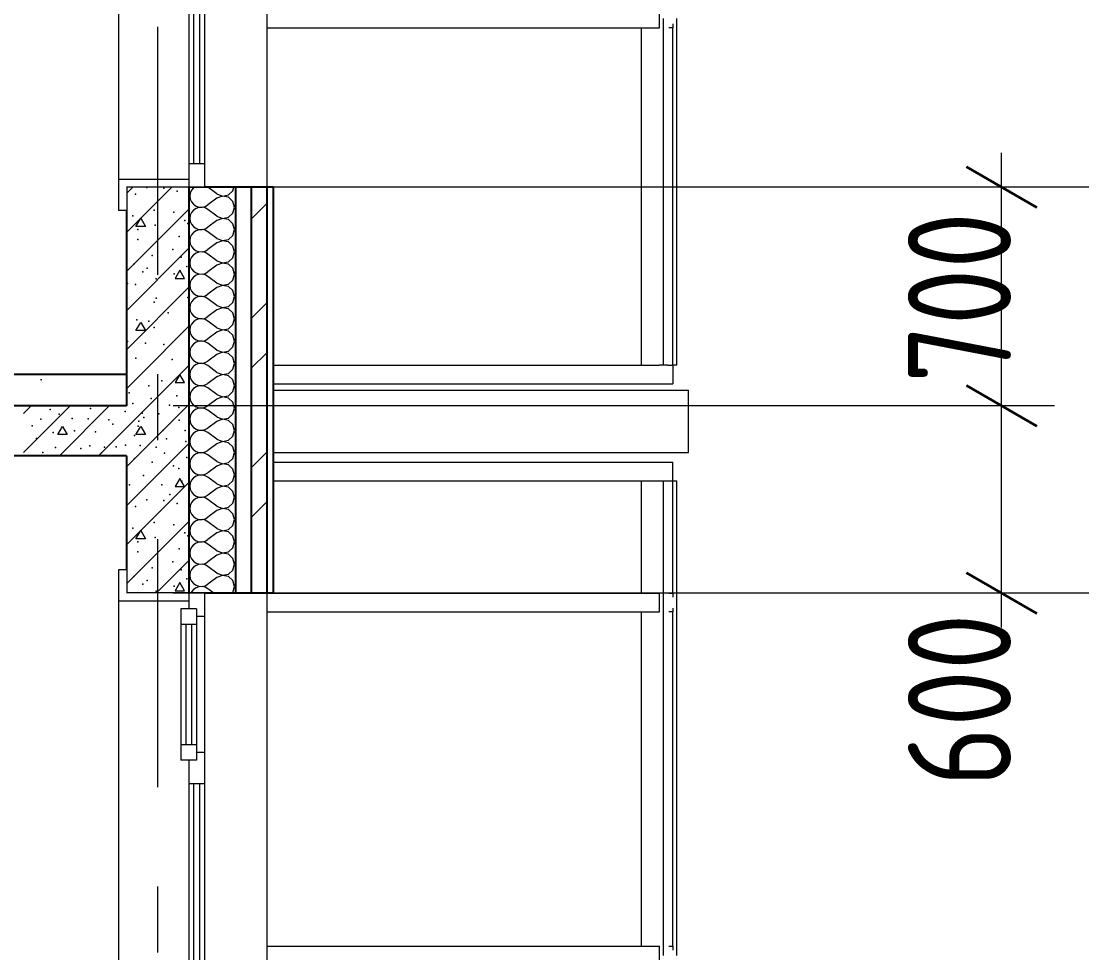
# Model space of a CAD drawing. Header units: millimetres. Extents: x 18162 to 7085488, y 72188 to 247925.
# Drawn here: x 4273676 to 4277072, y 132901 to 135884 of the extents above; entities that cross this region are included whole.
import ezdxf
from ezdxf.enums import TextEntityAlignment as Align

# ---------------------------------------------------------------- set-up
doc = ezdxf.new("R2010")
doc.units = ezdxf.units.MM
doc.header["$MEASUREMENT"] = 0
doc.linetypes.add('Double Dashed', pattern=[1093.611073, 529.166651, -211.666656, 141.111112, -211.666656])
doc.linetypes.add('Wipeout_Contour', pattern=[1000, 0, -1000])
for name, color, linetype in [('Archicad Windows', 7, 'Continuous'), ('Finish - Wall', 7, 'Continuous'), ('Structural - Bearing', 7, 'Continuous'), ('Structural - Grid', 7, 'Continuous')]:
    doc.layers.add(name, color=color, linetype=linetype)
doc.styles.add('GENERATED_STYLE_3', font='', dxfattribs={"width": 0.8})
doc.styles.get('GENERATED_STYLE_3').set_extended_font_data('ISOCPEUR MON')
doc.dimstyles.new('GENERATED_STYLE__12', dxfattribs={"dimtxt": 330.000007, "dimasz": 171, "dimexe": 0.18, "dimexo": 150, "dimgap": 0, "dimtad": 1, "dimdec": 0, "dimzin": 0, "dimdsep": 46, "dimtxsty": 'GENERATED_STYLE_3', "dimblk": 'ARROWHEAD_2', "dimblk1": 'ARROWHEAD_2', "dimblk2": 'ARROWHEAD_2', "dimcen": 0.09, "dimclrd": 13, "dimclre": 13, "dimclrt": 13, "dimadec": 0, "dimazin": 0, "dimtfac": 1, "dimtdec": 4, "dimtmove": 0, "dimatfit": 3, "dimfxl": 1, "dimtolj": 1, "dimtzin": 0, "dimarcsym": 0})
pattern_1 = [(45, (4294986.58, 104752.7), (-238.6485, 238.6485), []), (45, (4294907.03, 104832.26), (-238.6485, 238.6485), [])]

# ---------------------------------------------------------------- blocks, each defined once
blk = doc.blocks.new('*X1363', base_point=(4294986.6, 104752.7))
at = {"layer": 'Structural - Bearing', "color": 7, "linetype": 'Continuous', "lineweight": 9}
for p, q in [((4274231.5, 134652.7), (4274236.4, 134649.3)), ((4274236.4, 134649.3), (4274245.7, 134646.2)), ((4274245.7, 134646.2), (4274255.6, 134645.7)), ((4274255.6, 134645.7), (4274265.2, 134647.9)), ((4274265.2, 134647.9), (4274273.8, 134652.7)), ((4274354.2, 134626.8), (4274359.5, 134645.6)), ((4274359.5, 134645.6), (4274357.5, 134652.7)), ((4274218, 134619.6), (4274216.7, 134609.8)), ((4274222, 134628.6), (4274218, 134619.6)), ((4274228.3, 134636.2), (4274222, 134628.6)), ((4274236.4, 134641.8), (4274228.3, 134636.2)), ((4274245.7, 134644.9), (4274236.4, 134641.8)), ((4274255.6, 134645.4), (4274245.7, 134644.9)), ((4274265.2, 134643.2), (4274255.6, 134645.4)), ((4274273.8, 134638.4), (4274265.2, 134643.2)), ((4274302.4, 134617), (4274273.8, 134638.4)), ((4274302.4, 134617), (4274320.6, 134610)), ((4274320.6, 134610), (4274339.8, 134613.6)), ((4274339.8, 134613.6), (4274354.2, 134626.8)), ((4274216.7, 134609.8), (4274218, 134600.1)), ((4274218, 134600.1), (4274222, 134591.1)), ((4274222, 134591.1), (4274228.3, 134583.5)), ((4274228.3, 134583.5), (4274236.4, 134577.9)), ((4274236.4, 134577.9), (4274245.7, 134574.8)), ((4274265.2, 134576.5), (4274273.8, 134581.3)), ((4274302.4, 134602.7), (4274273.8, 134581.3)), ((4274320.6, 134609.7), (4274302.4, 134602.7)), ((4274339.8, 134606.1), (4274320.6, 134609.7)), ((4274354.2, 134592.9), (4274339.8, 134606.1)), ((4274359.5, 134574.1), (4274354.2, 134592.9)), ((4274218, 134548.2), (4274216.7, 134538.4)), ((4274222, 134557.2), (4274218, 134548.2)), ((4274228.3, 134564.8), (4274222, 134557.2)), ((4274236.4, 134570.4), (4274228.3, 134564.8)), ((4274245.7, 134573.5), (4274236.4, 134570.4)), ((4274245.7, 134574.8), (4274255.6, 134574.3)), ((4274255.6, 134574), (4274245.7, 134573.5)), ((4274255.6, 134574.3), (4274265.2, 134576.5)), ((4274265.2, 134571.8), (4274255.6, 134574)), ((4274273.8, 134567), (4274265.2, 134571.8)), ((4274302.4, 134545.6), (4274273.8, 134567)), ((4274302.4, 134545.6), (4274320.6, 134538.6)), ((4274339.8, 134542.2), (4274354.2, 134555.4)), ((4274354.2, 134555.4), (4274359.5, 134574.1)), ((4274216.7, 134538.4), (4274218, 134528.7)), ((4274218, 134528.7), (4274222, 134519.6)), ((4274222, 134519.6), (4274228.3, 134512.1)), ((4274228.3, 134512.1), (4274236.4, 134506.5)), ((4274265.2, 134505.1), (4274273.8, 134509.8)), ((4274302.4, 134531.3), (4274273.8, 134509.8)), ((4274320.6, 134538.3), (4274302.4, 134531.3)), ((4274320.6, 134538.6), (4274339.8, 134542.2)), ((4274339.8, 134534.6), (4274320.6, 134538.3)), ((4274354.2, 134521.5), (4274339.8, 134534.6)), ((4274359.5, 134502.7), (4274354.2, 134521.5)), ((4274218, 134476.8), (4274216.7, 134467)), ((4274222, 134485.8), (4274218, 134476.8)), ((4274228.3, 134493.4), (4274222, 134485.8)), ((4274236.4, 134498.9), (4274228.3, 134493.4)), ((4274236.4, 134506.5), (4274245.7, 134503.3)), ((4274245.7, 134502.1), (4274236.4, 134498.9)), ((4274245.7, 134503.3), (4274255.6, 134502.8)), ((4274255.6, 134502.6), (4274245.7, 134502.1)), ((4274255.6, 134502.8), (4274265.2, 134505.1)), ((4274265.2, 134500.3), (4274255.6, 134502.6)), ((4274273.8, 134495.6), (4274265.2, 134500.3)), ((4274302.4, 134474.1), (4274273.8, 134495.6)), ((4274339.8, 134470.8), (4274354.2, 134483.9)), ((4274354.2, 134483.9), (4274359.5, 134502.7)), ((4274216.7, 134467), (4274218, 134457.2)), ((4274218, 134457.2), (4274222, 134448.2)), ((4274222, 134448.2), (4274228.3, 134440.6)), ((4274302.4, 134459.8), (4274273.8, 134438.4)), ((4274302.4, 134474.1), (4274320.6, 134467.1)), ((4274320.6, 134466.8), (4274302.4, 134459.8)), ((4274320.6, 134467.1), (4274339.8, 134470.8)), ((4274339.8, 134463.2), (4274320.6, 134466.8)), ((4274354.2, 134450.1), (4274339.8, 134463.2)), ((4274359.5, 134431.3), (4274354.2, 134450.1)), ((4274222, 134414.3), (4274218, 134405.3)), ((4274228.3, 134421.9), (4274222, 134414.3)), ((4274228.3, 134440.6), (4274236.4, 134435)), ((4274236.4, 134427.5), (4274228.3, 134421.9)), ((4274236.4, 134435), (4274245.7, 134431.9)), ((4274245.7, 134430.7), (4274236.4, 134427.5)), ((4274245.7, 134431.9), (4274255.6, 134431.4)), ((4274255.6, 134431.1), (4274245.7, 134430.7)), ((4274255.6, 134431.4), (4274265.2, 134433.7)), ((4274265.2, 134428.9), (4274255.6, 134431.1)), ((4274265.2, 134433.7), (4274273.8, 134438.4)), ((4274273.8, 134424.1), (4274265.2, 134428.9)), ((4274302.4, 134402.7), (4274273.8, 134424.1)), ((4274339.8, 134399.3), (4274354.2, 134412.5)), ((4274354.2, 134412.5), (4274359.5, 134431.3)), ((4274218, 134405.3), (4274216.7, 134395.6)), ((4274216.7, 134395.6), (4274218, 134385.8)), ((4274218, 134385.8), (4274222, 134376.8)), ((4274222, 134376.8), (4274228.3, 134369.2)), ((4274302.4, 134388.4), (4274273.8, 134367)), ((4274302.4, 134402.7), (4274320.6, 134395.7)), ((4274320.6, 134395.4), (4274302.4, 134388.4)), ((4274320.6, 134395.7), (4274339.8, 134399.3)), ((4274339.8, 134391.8), (4274320.6, 134395.4)), ((4274354.2, 134378.6), (4274339.8, 134391.8)), ((4274359.5, 134359.8), (4274354.2, 134378.6)), ((4274222, 134342.9), (4274218, 134333.9)), ((4274228.3, 134350.5), (4274222, 134342.9)), ((4274228.3, 134369.2), (4274236.4, 134363.6)), ((4274236.4, 134356.1), (4274228.3, 134350.5)), ((4274236.4, 134363.6), (4274245.7, 134360.5)), ((4274245.7, 134359.2), (4274236.4, 134356.1)), ((4274245.7, 134360.5), (4274255.6, 134360)), ((4274255.6, 134359.7), (4274245.7, 134359.2)), ((4274255.6, 134360), (4274265.2, 134362.2)), ((4274265.2, 134357.5), (4274255.6, 134359.7)), ((4274265.2, 134362.2), (4274273.8, 134367)), ((4274273.8, 134352.7), (4274265.2, 134357.5)), ((4274302.4, 134331.3), (4274273.8, 134352.7)), ((4274339.8, 134327.9), (4274354.2, 134341.1)), ((4274354.2, 134341.1), (4274359.5, 134359.8)), ((4274218, 134333.9), (4274216.7, 134324.1)), ((4274216.7, 134324.1), (4274218, 134314.4)), ((4274218, 134314.4), (4274222, 134305.4)), ((4274302.4, 134317), (4274273.8, 134295.6)), ((4274302.4, 134331.3), (4274320.6, 134324.3)), ((4274320.6, 134324), (4274302.4, 134317)), ((4274320.6, 134324.3), (4274339.8, 134327.9)), ((4274339.8, 134320.4), (4274320.6, 134324)), ((4274354.2, 134307.2), (4274339.8, 134320.4)), ((4274359.5, 134288.4), (4274354.2, 134307.2)), ((4274222, 134305.4), (4274228.3, 134297.8)), ((4274228.3, 134279.1), (4274222, 134271.5)), ((4274228.3, 134297.8), (4274236.4, 134292.2)), ((4274236.4, 134284.6), (4274228.3, 134279.1)), ((4274236.4, 134292.2), (4274245.7, 134289)), ((4274245.7, 134287.8), (4274236.4, 134284.6)), ((4274245.7, 134289), (4274255.6, 134288.6)), ((4274255.6, 134288.3), (4274245.7, 134287.8)), ((4274255.6, 134288.6), (4274265.2, 134290.8)), ((4274265.2, 134286), (4274255.6, 134288.3)), ((4274265.2, 134290.8), (4274273.8, 134295.6)), ((4274273.8, 134281.3), (4274265.2, 134286)), ((4274302.4, 134259.8), (4274273.8, 134281.3)), ((4274354.2, 134269.6), (4274359.5, 134288.4)), ((4274218, 134262.5), (4274216.7, 134252.7)), ((4274216.7, 134252.7), (4274218, 134242.9)), ((4274222, 134271.5), (4274218, 134262.5)), ((4274218, 134242.9), (4274222, 134233.9)), ((4274302.4, 134245.6), (4274273.8, 134224.1)), ((4274302.4, 134259.8), (4274320.6, 134252.8)), ((4274320.6, 134252.6), (4274302.4, 134245.6)), ((4274320.6, 134252.8), (4274339.8, 134256.5)), ((4274339.8, 134248.9), (4274320.6, 134252.6)), ((4274339.8, 134256.5), (4274354.2, 134269.6)), ((4274354.2, 134235.8), (4274339.8, 134248.9)), ((4274222, 134233.9), (4274228.3, 134226.3)), ((4274228.3, 134207.6), (4274222, 134200.1)), ((4274228.3, 134226.3), (4274236.4, 134220.8)), ((4274236.4, 134213.2), (4274228.3, 134207.6)), ((4274236.4, 134220.8), (4274245.7, 134217.6)), ((4274245.7, 134216.4), (4274236.4, 134213.2)), ((4274245.7, 134217.6), (4274255.6, 134217.1)), ((4274255.6, 134216.8), (4274245.7, 134216.4)), ((4274255.6, 134217.1), (4274265.2, 134219.4)), ((4274265.2, 134214.6), (4274255.6, 134216.8)), ((4274265.2, 134219.4), (4274273.8, 134224.1)), ((4274273.8, 134209.8), (4274265.2, 134214.6)), ((4274302.4, 134188.4), (4274273.8, 134209.8)), ((4274359.5, 134217), (4274354.2, 134235.8)), ((4274354.2, 134198.2), (4274359.5, 134217)), ((4274218, 134191), (4274216.7, 134181.3)), ((4274216.7, 134181.3), (4274218, 134171.5)), ((4274222, 134200.1), (4274218, 134191)), ((4274218, 134171.5), (4274222, 134162.5)), ((4274302.4, 134174.1), (4274273.8, 134152.7)), ((4274302.4, 134188.4), (4274320.6, 134181.4)), ((4274320.6, 134181.1), (4274302.4, 134174.1)), ((4274320.6, 134181.4), (4274339.8, 134185)), ((4274339.8, 134177.5), (4274320.6, 134181.1)), ((4274339.8, 134185), (4274354.2, 134198.2)), ((4274354.2, 134164.3), (4274339.8, 134177.5)), ((4274222, 134162.5), (4274228.3, 134154.9)), ((4274228.3, 134136.2), (4274222, 134128.6)), ((4274228.3, 134154.9), (4274236.4, 134149.3)), ((4274236.4, 134141.8), (4274228.3, 134136.2)), ((4274236.4, 134149.3), (4274245.7, 134146.2)), ((4274245.7, 134144.9), (4274236.4, 134141.8)), ((4274245.7, 134146.2), (4274255.6, 134145.7)), ((4274255.6, 134145.4), (4274245.7, 134144.9)), ((4274255.6, 134145.7), (4274265.2, 134147.9)), ((4274265.2, 134143.2), (4274255.6, 134145.4)), ((4274265.2, 134147.9), (4274273.8, 134152.7)), ((4274273.8, 134138.4), (4274265.2, 134143.2)), ((4274302.4, 134117), (4274273.8, 134138.4)), ((4274359.5, 134145.6), (4274354.2, 134164.3)), ((4274354.2, 134126.8), (4274359.5, 134145.6)), ((4274218, 134119.6), (4274216.7, 134109.8)), ((4274216.7, 134109.8), (4274218, 134100.1)), ((4274222, 134128.6), (4274218, 134119.6)), ((4274302.4, 134102.7), (4274273.8, 134081.3)), ((4274302.4, 134117), (4274320.6, 134110)), ((4274320.6, 134109.7), (4274302.4, 134102.7)), ((4274320.6, 134110), (4274339.8, 134113.6)), ((4274339.8, 134106.1), (4274320.6, 134109.7)), ((4274339.8, 134113.6), (4274354.2, 134126.8)), ((4274354.2, 134092.9), (4274339.8, 134106.1)), ((4274218, 134100.1), (4274222, 134091.1)), ((4274222, 134091.1), (4274228.3, 134083.5)), ((4274228.3, 134083.5), (4274236.4, 134077.9)), ((4274236.4, 134070.4), (4274228.3, 134064.8)), ((4274236.4, 134077.9), (4274245.7, 134074.8)), ((4274245.7, 134073.5), (4274236.4, 134070.4)), ((4274245.7, 134074.8), (4274255.6, 134074.3)), ((4274255.6, 134074), (4274245.7, 134073.5)), ((4274255.6, 134074.3), (4274265.2, 134076.5)), ((4274265.2, 134071.8), (4274255.6, 134074)), ((4274265.2, 134076.5), (4274273.8, 134081.3)), ((4274273.8, 134067), (4274265.2, 134071.8)), ((4274359.5, 134074.1), (4274354.2, 134092.9)), ((4274354.2, 134055.4), (4274359.5, 134074.1)), ((4274222, 134057.2), (4274220, 134052.7)), ((4274228.3, 134064.8), (4274222, 134057.2)), ((4274292.9, 134052.7), (4274273.8, 134067)), ((4274351.3, 134052.7), (4274354.2, 134055.4))]:
    blk.add_line(p, q, dxfattribs=at)
blk = doc.blocks.new('*X1364', base_point=(4294986.6, 104752.7))
at = {"layer": 'Structural - Bearing', "color": 7, "linetype": 'Continuous', "lineweight": 9}
for p, q in [((4274013.1, 134332.2), (4274173.6, 134492.7)), ((4274013.1, 134457.2), (4274048.6, 134492.7)), ((4274184.1, 134419.9), (4274169.1, 134393.8)), ((4274199.2, 134393.9), (4274184.1, 134419.9)), ((4274013.1, 134207.2), (4274213.1, 134407.2)), ((4274169.1, 134393.8), (4274199.2, 134393.9)), ((4274013.1, 134082.2), (4274213.1, 134282.2)), ((4274043.9, 134227.2), (4274059.1, 134253.2)), ((4274059.1, 134253.2), (4274074, 134227.2)), ((4274074, 134227.2), (4274043.9, 134227.2)), ((4274108.6, 134052.7), (4274213.1, 134157.2)), ((4274184.1, 134086.5), (4274169.1, 134060.5)), ((4274199.2, 134060.5), (4274184.1, 134086.5)), ((4274169.1, 134060.5), (4274199.2, 134060.5))]:
    blk.add_line(p, q, dxfattribs=at)
for p in [(4274038.8, 134483.5), (4274206.6, 134487.1), (4274096.1, 134472.5), (4274163.7, 134460.7), (4274180.9, 134451.7), (4274068.3, 134429.6), (4274191.1, 134411.1), (4274014.3, 134399.2), (4274023.3, 134400), (4274126.9, 134400), (4274013.4, 134372.5), (4274079, 134352.1), (4274133, 134349), (4274151.9, 134368.4), (4274042.9, 134330), (4274175.8, 134339.6), (4274013.5, 134289), (4274102, 134278.6), (4274165.4, 134272.1), (4274034, 134260.5), (4274200.7, 134245.5), (4274049.5, 134216.7), (4274105.2, 134230.6), (4274210.5, 134236), (4274013.5, 134180.6), (4274050, 134184.9), (4274182.5, 134194.5), (4274161.6, 134152.7), (4274037.2, 134106.4), (4274095.9, 134134.3), (4274188.7, 134128), (4274066.2, 134081.5), (4274079.7, 134093), (4274166.3, 134074.7), (4274207.2, 134098.2), (4274108.3, 134059.2)]:
    blk.add_point(p, dxfattribs=at)
blk = doc.blocks.new('*X1375', base_point=(4294986.6, 104752.7))
at = {"layer": 'Structural - Bearing', "color": 7, "linetype": 'Continuous', "lineweight": 9}
for p, q in [((4274218, 135333.9), (4274216.7, 135324.1)), ((4274222, 135342.9), (4274218, 135333.9)), ((4274228.3, 135350.5), (4274222, 135342.9)), ((4274231.5, 135352.7), (4274228.3, 135350.5)), ((4274302.4, 135331.3), (4274273.8, 135352.7)), ((4274302.4, 135331.3), (4274320.6, 135324.3)), ((4274320.6, 135324.3), (4274339.8, 135327.9)), ((4274339.8, 135327.9), (4274354.2, 135341.1)), ((4274354.2, 135341.1), (4274357.5, 135352.7)), ((4274216.7, 135324.1), (4274218, 135314.4)), ((4274218, 135314.4), (4274222, 135305.4)), ((4274222, 135305.4), (4274228.3, 135297.8)), ((4274228.3, 135297.8), (4274236.4, 135292.2)), ((4274236.4, 135292.2), (4274245.7, 135289)), ((4274255.6, 135288.6), (4274265.2, 135290.8)), ((4274265.2, 135290.8), (4274273.8, 135295.6)), ((4274302.4, 135317), (4274273.8, 135295.6)), ((4274320.6, 135324), (4274302.4, 135317)), ((4274339.8, 135320.4), (4274320.6, 135324)), ((4274354.2, 135307.2), (4274339.8, 135320.4)), ((4274359.5, 135288.4), (4274354.2, 135307.2)), ((4274218, 135262.5), (4274216.7, 135252.7)), ((4274222, 135271.5), (4274218, 135262.5)), ((4274228.3, 135279.1), (4274222, 135271.5)), ((4274236.4, 135284.6), (4274228.3, 135279.1)), ((4274245.7, 135287.8), (4274236.4, 135284.6)), ((4274245.7, 135289), (4274255.6, 135288.6)), ((4274255.6, 135288.3), (4274245.7, 135287.8)), ((4274265.2, 135286), (4274255.6, 135288.3)), ((4274273.8, 135281.3), (4274265.2, 135286)), ((4274302.4, 135259.8), (4274273.8, 135281.3)), ((4274302.4, 135259.8), (4274320.6, 135252.8)), ((4274339.8, 135256.5), (4274354.2, 135269.6)), ((4274354.2, 135269.6), (4274359.5, 135288.4)), ((4274216.7, 135252.7), (4274218, 135242.9)), ((4274218, 135242.9), (4274222, 135233.9)), ((4274222, 135233.9), (4274228.3, 135226.3)), ((4274228.3, 135226.3), (4274236.4, 135220.8)), ((4274265.2, 135219.4), (4274273.8, 135224.1)), ((4274302.4, 135245.6), (4274273.8, 135224.1)), ((4274320.6, 135252.6), (4274302.4, 135245.6)), ((4274320.6, 135252.8), (4274339.8, 135256.5)), ((4274339.8, 135248.9), (4274320.6, 135252.6)), ((4274354.2, 135235.8), (4274339.8, 135248.9)), ((4274359.5, 135217), (4274354.2, 135235.8)), ((4274218, 135191), (4274216.7, 135181.3)), ((4274222, 135200.1), (4274218, 135191)), ((4274228.3, 135207.6), (4274222, 135200.1)), ((4274236.4, 135213.2), (4274228.3, 135207.6)), ((4274236.4, 135220.8), (4274245.7, 135217.6)), ((4274245.7, 135216.4), (4274236.4, 135213.2)), ((4274245.7, 135217.6), (4274255.6, 135217.1)), ((4274255.6, 135216.8), (4274245.7, 135216.4)), ((4274255.6, 135217.1), (4274265.2, 135219.4)), ((4274265.2, 135214.6), (4274255.6, 135216.8)), ((4274273.8, 135209.8), (4274265.2, 135214.6)), ((4274302.4, 135188.4), (4274273.8, 135209.8)), ((4274339.8, 135185), (4274354.2, 135198.2)), ((4274354.2, 135198.2), (4274359.5, 135217)), ((4274216.7, 135181.3), (4274218, 135171.5)), ((4274218, 135171.5), (4274222, 135162.5)), ((4274222, 135162.5), (4274228.3, 135154.9)), ((4274302.4, 135174.1), (4274273.8, 135152.7)), ((4274302.4, 135188.4), (4274320.6, 135181.4)), ((4274320.6, 135181.1), (4274302.4, 135174.1)), ((4274320.6, 135181.4), (4274339.8, 135185)), ((4274339.8, 135177.5), (4274320.6, 135181.1)), ((4274354.2, 135164.3), (4274339.8, 135177.5)), ((4274359.5, 135145.6), (4274354.2, 135164.3)), ((4274222, 135128.6), (4274218, 135119.6)), ((4274228.3, 135136.2), (4274222, 135128.6)), ((4274228.3, 135154.9), (4274236.4, 135149.3)), ((4274236.4, 135141.8), (4274228.3, 135136.2)), ((4274236.4, 135149.3), (4274245.7, 135146.2)), ((4274245.7, 135144.9), (4274236.4, 135141.8)), ((4274245.7, 135146.2), (4274255.6, 135145.7)), ((4274255.6, 135145.4), (4274245.7, 135144.9)), ((4274255.6, 135145.7), (4274265.2, 135147.9)), ((4274265.2, 135143.2), (4274255.6, 135145.4)), ((4274265.2, 135147.9), (4274273.8, 135152.7)), ((4274273.8, 135138.4), (4274265.2, 135143.2)), ((4274302.4, 135117), (4274273.8, 135138.4)), ((4274339.8, 135113.6), (4274354.2, 135126.8)), ((4274354.2, 135126.8), (4274359.5, 135145.6)), ((4274218, 135119.6), (4274216.7, 135109.8)), ((4274216.7, 135109.8), (4274218, 135100.1)), ((4274218, 135100.1), (4274222, 135091.1)), ((4274222, 135091.1), (4274228.3, 135083.5)), ((4274302.4, 135102.7), (4274273.8, 135081.3)), ((4274302.4, 135117), (4274320.6, 135110)), ((4274320.6, 135109.7), (4274302.4, 135102.7)), ((4274320.6, 135110), (4274339.8, 135113.6)), ((4274339.8, 135106.1), (4274320.6, 135109.7)), ((4274354.2, 135092.9), (4274339.8, 135106.1)), ((4274359.5, 135074.1), (4274354.2, 135092.9)), ((4274222, 135057.2), (4274218, 135048.2)), ((4274228.3, 135064.8), (4274222, 135057.2)), ((4274228.3, 135083.5), (4274236.4, 135077.9)), ((4274236.4, 135070.4), (4274228.3, 135064.8)), ((4274236.4, 135077.9), (4274245.7, 135074.8)), ((4274245.7, 135073.5), (4274236.4, 135070.4)), ((4274245.7, 135074.8), (4274255.6, 135074.3)), ((4274255.6, 135074), (4274245.7, 135073.5)), ((4274255.6, 135074.3), (4274265.2, 135076.5)), ((4274265.2, 135071.8), (4274255.6, 135074)), ((4274265.2, 135076.5), (4274273.8, 135081.3)), ((4274273.8, 135067), (4274265.2, 135071.8)), ((4274302.4, 135045.6), (4274273.8, 135067)), ((4274339.8, 135042.2), (4274354.2, 135055.4)), ((4274354.2, 135055.4), (4274359.5, 135074.1)), ((4274218, 135048.2), (4274216.7, 135038.4)), ((4274216.7, 135038.4), (4274218, 135028.7)), ((4274218, 135028.7), (4274222, 135019.6)), ((4274222, 135019.6), (4274228.3, 135012.1)), ((4274302.4, 135031.3), (4274273.8, 135009.8)), ((4274302.4, 135045.6), (4274320.6, 135038.6)), ((4274320.6, 135038.3), (4274302.4, 135031.3)), ((4274320.6, 135038.6), (4274339.8, 135042.2)), ((4274339.8, 135034.6), (4274320.6, 135038.3)), ((4274354.2, 135021.5), (4274339.8, 135034.6)), ((4274359.5, 135002.7), (4274354.2, 135021.5)), ((4274222, 134985.8), (4274218, 134976.8)), ((4274228.3, 134993.4), (4274222, 134985.8)), ((4274228.3, 135012.1), (4274236.4, 135006.5)), ((4274236.4, 134998.9), (4274228.3, 134993.4)), ((4274236.4, 135006.5), (4274245.7, 135003.3)), ((4274245.7, 135002.1), (4274236.4, 134998.9)), ((4274245.7, 135003.3), (4274255.6, 135002.8)), ((4274255.6, 135002.6), (4274245.7, 135002.1)), ((4274255.6, 135002.8), (4274265.2, 135005.1)), ((4274265.2, 135000.3), (4274255.6, 135002.6)), ((4274265.2, 135005.1), (4274273.8, 135009.8)), ((4274273.8, 134995.6), (4274265.2, 135000.3)), ((4274302.4, 134974.1), (4274273.8, 134995.6)), ((4274354.2, 134983.9), (4274359.5, 135002.7)), ((4274218, 134976.8), (4274216.7, 134967)), ((4274216.7, 134967), (4274218, 134957.2)), ((4274218, 134957.2), (4274222, 134948.2)), ((4274302.4, 134959.8), (4274273.8, 134938.4)), ((4274302.4, 134974.1), (4274320.6, 134967.1)), ((4274320.6, 134966.8), (4274302.4, 134959.8)), ((4274320.6, 134967.1), (4274339.8, 134970.8)), ((4274339.8, 134963.2), (4274320.6, 134966.8)), ((4274339.8, 134970.8), (4274354.2, 134983.9)), ((4274354.2, 134950.1), (4274339.8, 134963.2)), ((4274222, 134948.2), (4274228.3, 134940.6)), ((4274228.3, 134921.9), (4274222, 134914.3)), ((4274228.3, 134940.6), (4274236.4, 134935)), ((4274236.4, 134927.5), (4274228.3, 134921.9)), ((4274236.4, 134935), (4274245.7, 134931.9)), ((4274245.7, 134930.7), (4274236.4, 134927.5)), ((4274245.7, 134931.9), (4274255.6, 134931.4)), ((4274255.6, 134931.1), (4274245.7, 134930.7)), ((4274255.6, 134931.4), (4274265.2, 134933.7)), ((4274265.2, 134928.9), (4274255.6, 134931.1)), ((4274265.2, 134933.7), (4274273.8, 134938.4)), ((4274273.8, 134924.1), (4274265.2, 134928.9)), ((4274302.4, 134902.7), (4274273.8, 134924.1)), ((4274359.5, 134931.3), (4274354.2, 134950.1)), ((4274354.2, 134912.5), (4274359.5, 134931.3)), ((4274218, 134905.3), (4274216.7, 134895.6)), ((4274216.7, 134895.6), (4274218, 134885.8)), ((4274222, 134914.3), (4274218, 134905.3)), ((4274218, 134885.8), (4274222, 134876.8)), ((4274302.4, 134888.4), (4274273.8, 134867)), ((4274302.4, 134902.7), (4274320.6, 134895.7)), ((4274320.6, 134895.4), (4274302.4, 134888.4)), ((4274320.6, 134895.7), (4274339.8, 134899.3)), ((4274339.8, 134891.8), (4274320.6, 134895.4)), ((4274339.8, 134899.3), (4274354.2, 134912.5)), ((4274354.2, 134878.6), (4274339.8, 134891.8)), ((4274222, 134876.8), (4274228.3, 134869.2)), ((4274228.3, 134850.5), (4274222, 134842.9)), ((4274228.3, 134869.2), (4274236.4, 134863.6)), ((4274236.4, 134856.1), (4274228.3, 134850.5)), ((4274236.4, 134863.6), (4274245.7, 134860.5)), ((4274245.7, 134859.2), (4274236.4, 134856.1)), ((4274245.7, 134860.5), (4274255.6, 134860)), ((4274255.6, 134859.7), (4274245.7, 134859.2)), ((4274255.6, 134860), (4274265.2, 134862.2)), ((4274265.2, 134857.5), (4274255.6, 134859.7)), ((4274265.2, 134862.2), (4274273.8, 134867)), ((4274273.8, 134852.7), (4274265.2, 134857.5)), ((4274302.4, 134831.3), (4274273.8, 134852.7)), ((4274359.5, 134859.8), (4274354.2, 134878.6)), ((4274354.2, 134841.1), (4274359.5, 134859.8)), ((4274218, 134833.9), (4274216.7, 134824.1)), ((4274216.7, 134824.1), (4274218, 134814.4)), ((4274222, 134842.9), (4274218, 134833.9)), ((4274302.4, 134817), (4274273.8, 134795.6)), ((4274302.4, 134831.3), (4274320.6, 134824.3)), ((4274320.6, 134824), (4274302.4, 134817)), ((4274320.6, 134824.3), (4274339.8, 134827.9)), ((4274339.8, 134820.4), (4274320.6, 134824)), ((4274339.8, 134827.9), (4274354.2, 134841.1)), ((4274354.2, 134807.2), (4274339.8, 134820.4)), ((4274218, 134814.4), (4274222, 134805.4)), ((4274222, 134805.4), (4274228.3, 134797.8)), ((4274228.3, 134797.8), (4274236.4, 134792.2)), ((4274236.4, 134784.6), (4274228.3, 134779.1)), ((4274236.4, 134792.2), (4274245.7, 134789)), ((4274245.7, 134787.8), (4274236.4, 134784.6)), ((4274245.7, 134789), (4274255.6, 134788.6)), ((4274255.6, 134788.3), (4274245.7, 134787.8)), ((4274255.6, 134788.6), (4274265.2, 134790.8)), ((4274265.2, 134786), (4274255.6, 134788.3)), ((4274265.2, 134790.8), (4274273.8, 134795.6)), ((4274273.8, 134781.3), (4274265.2, 134786)), ((4274359.5, 134788.4), (4274354.2, 134807.2)), ((4274354.2, 134769.6), (4274359.5, 134788.4)), ((4274218, 134762.5), (4274216.7, 134752.7)), ((4274216.7, 134752.7), (4274218, 134742.9)), ((4274222, 134771.5), (4274218, 134762.5)), ((4274228.3, 134779.1), (4274222, 134771.5)), ((4274302.4, 134759.8), (4274273.8, 134781.3)), ((4274302.4, 134759.8), (4274320.6, 134752.8)), ((4274320.6, 134752.6), (4274302.4, 134745.6)), ((4274320.6, 134752.8), (4274339.8, 134756.5)), ((4274339.8, 134748.9), (4274320.6, 134752.6)), ((4274339.8, 134756.5), (4274354.2, 134769.6)), ((4274354.2, 134735.8), (4274339.8, 134748.9)), ((4274218, 134742.9), (4274222, 134733.9)), ((4274222, 134733.9), (4274228.3, 134726.3)), ((4274228.3, 134726.3), (4274236.4, 134720.8)), ((4274236.4, 134720.8), (4274245.7, 134717.6)), ((4274245.7, 134716.4), (4274236.4, 134713.2)), ((4274245.7, 134717.6), (4274255.6, 134717.1)), ((4274255.6, 134716.8), (4274245.7, 134716.4)), ((4274255.6, 134717.1), (4274265.2, 134719.4)), ((4274265.2, 134714.6), (4274255.6, 134716.8)), ((4274265.2, 134719.4), (4274273.8, 134724.1)), ((4274273.8, 134709.8), (4274265.2, 134714.6)), ((4274302.4, 134745.6), (4274273.8, 134724.1)), ((4274359.5, 134717), (4274354.2, 134735.8)), ((4274354.2, 134698.2), (4274359.5, 134717)), ((4274218, 134691), (4274216.7, 134681.3)), ((4274216.7, 134681.3), (4274218, 134671.5)), ((4274222, 134700.1), (4274218, 134691)), ((4274228.3, 134707.6), (4274222, 134700.1)), ((4274236.4, 134713.2), (4274228.3, 134707.6)), ((4274302.4, 134688.4), (4274273.8, 134709.8)), ((4274302.4, 134688.4), (4274320.6, 134681.4)), ((4274320.6, 134681.1), (4274302.4, 134674.1)), ((4274320.6, 134681.4), (4274339.8, 134685)), ((4274339.8, 134677.5), (4274320.6, 134681.1)), ((4274339.8, 134685), (4274354.2, 134698.2)), ((4274218, 134671.5), (4274222, 134662.5)), ((4274222, 134662.5), (4274228.3, 134654.9)), ((4274228.3, 134654.9), (4274231.5, 134652.7)), ((4274302.4, 134674.1), (4274273.8, 134652.7)), ((4274354.2, 134664.3), (4274339.8, 134677.5)), ((4274357.5, 134652.7), (4274354.2, 134664.3))]:
    blk.add_line(p, q, dxfattribs=at)
blk = doc.blocks.new('*X1378', base_point=(4294986.6, 104752.7))
at = {"layer": 'Structural - Bearing', "color": 7, "linetype": 'Continuous', "lineweight": 9}
for p, q in [((4274013.1, 135207.2), (4274158.6, 135352.7)), ((4274013.1, 135332.2), (4274033.6, 135352.7)), ((4274013.1, 135082.2), (4274213.1, 135282.2)), ((4274043.9, 135227.2), (4274059.1, 135253.2)), ((4274074, 135227.2), (4274043.9, 135227.2)), ((4274059.1, 135253.2), (4274074, 135227.2)), ((4274013.1, 134957.2), (4274213.1, 135157.2)), ((4274184.1, 135086.5), (4274169.1, 135060.5)), ((4274169.1, 135060.5), (4274199.2, 135060.5)), ((4274199.2, 135060.5), (4274184.1, 135086.5)), ((4274013.1, 134832.2), (4274213.1, 135032.2)), ((4274043.9, 134893.9), (4274059.1, 134919.9)), ((4274059.1, 134919.9), (4274074, 134893.8)), ((4274074, 134893.8), (4274043.9, 134893.9)), ((4274059.1, 134753.2), (4274213.1, 134907.2)), ((4274184.1, 134753.2), (4274213.1, 134782.2)), ((4274013.1, 134707.2), (4274059.1, 134753.2)), ((4274083.6, 134652.7), (4274184.1, 134753.2)), ((4274184.1, 134753.2), (4274169.1, 134727.2)), ((4274199.2, 134727.2), (4274184.1, 134753.2)), ((4274169.1, 134727.2), (4274199.2, 134727.2)), ((4274208.6, 134652.7), (4274213.1, 134657.2))]:
    blk.add_line(p, q, dxfattribs=at)
for p in [(4274042.9, 135330), (4274079, 135352.1), (4274133, 135349), (4274175.8, 135339.7), (4274013.5, 135289), (4274034, 135260.5), (4274102, 135278.6), (4274165.4, 135272.1), (4274105.2, 135230.6), (4274200.7, 135245.5), (4274210.5, 135236), (4274049.5, 135216.7), (4274182.5, 135194.5), (4274013.5, 135180.6), (4274050, 135184.9), (4274095.9, 135134.3), (4274161.6, 135152.7), (4274188.7, 135128.1), (4274037.2, 135106.4), (4274079.7, 135093), (4274207.2, 135098.2), (4274066.2, 135081.5), (4274108.3, 135059.3), (4274166.3, 135074.7), (4274017.1, 135044.5), (4274042.5, 135041.1), (4274108.3, 134997.4), (4274210.3, 134999.8), (4274102.1, 134984.3), (4274046.8, 134927.4), (4274085.1, 134924.1), (4274147, 134950.3), (4274101.9, 134903.4), (4274017.3, 134858.9), (4274074.8, 134853.2), (4274132.7, 134849.3), (4274043.4, 134805.1), (4274160, 134800.4), (4274085.6, 134716.3), (4274126.8, 134733), (4274022.5, 134694.4), (4274175.1, 134684.7), (4274034, 134659.7), (4274092.9, 134676.1), (4274151.4, 134654.9)]:
    blk.add_point(p, dxfattribs=at)
blk = doc.blocks.new('*X1387', base_point=(4294986.6, 104752.7))
at = {"layer": 'Structural - Bearing', "color": 7, "linetype": 'Continuous', "lineweight": 9}
for p, q in [((4273684.1, 134628.2), (4273708.6, 134652.7)), ((4273684.1, 134503.2), (4273833.6, 134652.7)), ((4273798.6, 134492.7), (4273958.6, 134652.7)), ((4273923.6, 134492.7), (4274083.6, 134652.7)), ((4274048.6, 134492.7), (4274208.6, 134652.7)), ((4273793.9, 134560.5), (4273809.1, 134586.5)), ((4273809.1, 134586.5), (4273824, 134560.5)), ((4274043.9, 134560.5), (4274059.1, 134586.5)), ((4274059.1, 134586.5), (4274074, 134560.5)), ((4273824, 134560.5), (4273793.9, 134560.5)), ((4274074, 134560.5), (4274043.9, 134560.5)), ((4274173.6, 134492.7), (4274213.1, 134532.2))]:
    blk.add_line(p, q, dxfattribs=at)
for p in [(4274180.7, 134647.2), (4273768.8, 134640.4), (4273798, 134625.8), (4273839.4, 134611.7), (4273898.8, 134644.2), (4274009.6, 134633.9), (4274063.5, 134628.7), (4274068.6, 134615.2), (4274117.6, 134627.2), (4273712.1, 134588.9), (4273739.1, 134610.3), (4273891.2, 134611.4), (4273956.8, 134607.5), (4273969.8, 134594), (4274050.8, 134587.6), (4274052.7, 134604), (4274182.5, 134607.1), (4273725.1, 134548.4), (4273779.1, 134567), (4273846.7, 134572.8), (4273914.3, 134569.5), (4274038.8, 134557.6), (4274130, 134574.1), (4274142.2, 134546.4), (4274201.5, 134573.4), (4273786.6, 134519), (4273867.5, 134516.4), (4273896.3, 134524.5), (4273943, 134520.6), (4273980.8, 134521.5), (4274010.9, 134527), (4274057.2, 134525.8), (4274108.3, 134520.3), (4274203.2, 134538.2), (4273745.2, 134503.6), (4273933.7, 134502), (4274134.9, 134500.8)]:
    blk.add_point(p, dxfattribs=at)
blk = doc.blocks.new('Standard grid marker[367]_3', base_point=(4274113.1, 164752.7))
at = {"layer": 'Structural - Grid', "color": 13, "linetype": 'Double Dashed', "lineweight": 13, "ltscale": 1.5}
blk.add_line((4274113.1, 163752.7), (4274113.1, 97752.7), dxfattribs=at)
at = {"layer": 'Structural - Grid', "color": 13, "lineweight": 13, "style": 'GENERATED_STYLE_3'}
blk.add_attdef('AC_MarkerText_1', text='', height=375, rotation=360, dxfattribs=at).set_placement((4274113.1, 96490.2), align=Align.TOP_CENTER)
blk = doc.blocks.new('*D1539', base_point=(4294986.6, 104752.7))
at = {"color": 12, "linetype": 'Continuous', "lineweight": 35}
for p, q in [((4277603.2, 134117.7), (4277828.2, 133987.8)), ((4277603.2, 132417.7), (4277828.2, 132287.8))]:
    blk.add_line(p, q, dxfattribs=at)
at = {"color": 13, "linetype": 'Continuous', "lineweight": 13}
for p, q in [((4277884.5, 134052.7), (4274163.1, 134052.7)), ((4277715.7, 132352.7), (4277715.7, 134052.7)), ((4277884.5, 132352.7), (4274163.1, 132352.7))]:
    blk.add_line(p, q, dxfattribs=at)
at = {"color": 13, "lineweight": 13, "insert": (4277811.4, 132814.1), "char_height": 330, "attachment_point": 7, "rotation": 90, "style": 'GENERATED_STYLE_3'}
blk.add_mtext('\\A1;{\\pql;\\fISOCPEUR MON|b0|i0|c0|p0;\\W0.800000;1,700}', dxfattribs=at)
blk = doc.blocks.new('ARROWHEAD_2')
at = {"color": 0, "linetype": 'Continuous', "lineweight": 0}
for p, q in [((-0.378, -0.655), (0.378, 0.655)), ((0, 0), (-1, 0))]:
    blk.add_line(p, q, dxfattribs=at)
blk = doc.blocks.new('*D1540', base_point=(4294986.6, 104752.7))
at = {"color": 12, "linetype": 'Continuous', "lineweight": 35}
for p, q in [((4277603.2, 135417.7), (4277828.2, 135287.8)), ((4277603.2, 134117.7), (4277828.2, 133987.8))]:
    blk.add_line(p, q, dxfattribs=at)
at = {"color": 13, "linetype": 'Continuous', "lineweight": 13}
for p, q in [((4277884.5, 135352.7), (4274163.1, 135352.7)), ((4277715.7, 134052.7), (4277715.7, 135352.7)), ((4277884.5, 134052.7), (4274163.1, 134052.7))]:
    blk.add_line(p, q, dxfattribs=at)
at = {"color": 13, "lineweight": 13, "insert": (4277811.4, 134314.1), "char_height": 330, "attachment_point": 7, "rotation": 90, "style": 'GENERATED_STYLE_3'}
blk.add_mtext('\\A1;{\\pql;\\fISOCPEUR MON|b0|i0|c0|p0;\\W0.800000;1,300}', dxfattribs=at)
blk = doc.blocks.new('*D1541', base_point=(4294986.6, 104752.7))
at = {"color": 12, "linetype": 'Continuous', "lineweight": 35}
for p, q in [((4277603.2, 137117.7), (4277828.2, 136987.8)), ((4277603.2, 135417.7), (4277828.2, 135287.8))]:
    blk.add_line(p, q, dxfattribs=at)
at = {"color": 13, "linetype": 'Continuous', "lineweight": 13}
for p, q in [((4277884.5, 137052.7), (4274163.1, 137052.7)), ((4277715.7, 135352.7), (4277715.7, 137052.7)), ((4277884.5, 135352.7), (4274163.1, 135352.7))]:
    blk.add_line(p, q, dxfattribs=at)
at = {"color": 13, "lineweight": 13, "insert": (4277811.4, 135814.1), "char_height": 330, "attachment_point": 7, "rotation": 90, "style": 'GENERATED_STYLE_3'}
blk.add_mtext('\\A1;{\\pql;\\fISOCPEUR MON|b0|i0|c0|p0;\\W0.800000;1,700}', dxfattribs=at)
blk = doc.blocks.new('*D1570', base_point=(4294986.6, 104752.7))
at = {"color": 12, "linetype": 'Continuous', "lineweight": 35}
for p, q in [((4276703.2, 134717.7), (4276928.2, 134587.8)), ((4276703.2, 134117.7), (4276928.2, 133987.8))]:
    blk.add_line(p, q, dxfattribs=at)
at = {"color": 13, "linetype": 'Continuous', "lineweight": 13}
for p, q in [((4276984.5, 134652.7), (4274163.1, 134652.7)), ((4276815.7, 134052.7), (4276815.7, 134652.7)), ((4276984.5, 134052.7), (4274163.1, 134052.7)), ((4276815.7, 133942.7), (4276815.7, 134052.7))]:
    blk.add_line(p, q, dxfattribs=at)
at = {"color": 13, "lineweight": 13, "insert": (4276845.5, 133434.4), "char_height": 330, "attachment_point": 7, "rotation": 90, "style": 'GENERATED_STYLE_3'}
blk.add_mtext('\\A1;{\\pql;\\fISOCPEUR MON|b0|i0|c0|p0;\\W0.800000;600}', dxfattribs=at)
blk = doc.blocks.new('*D1571', base_point=(4294986.6, 104752.7))
at = {"color": 13, "linetype": 'Continuous', "lineweight": 13}
for p, q in [((4276815.7, 135352.7), (4276815.7, 135462.7)), ((4276984.5, 135352.7), (4274163.1, 135352.7)), ((4276815.7, 134652.7), (4276815.7, 135352.7)), ((4276984.5, 134652.7), (4274163.1, 134652.7))]:
    blk.add_line(p, q, dxfattribs=at)
at = {"color": 12, "linetype": 'Continuous', "lineweight": 35}
for p, q in [((4276928.2, 135287.8), (4276703.2, 135417.7)), ((4276703.2, 134717.7), (4276928.2, 134587.8))]:
    blk.add_line(p, q, dxfattribs=at)
at = {"color": 13, "lineweight": 13, "insert": (4276845.5, 134726.1), "char_height": 330, "attachment_point": 7, "rotation": 90, "style": 'GENERATED_STYLE_3'}
blk.add_mtext('\\A1;{\\pql;\\fISOCPEUR MON|b0|i0|c0|p0;\\W0.800000;700}', dxfattribs=at)
blk = doc.blocks.new('*D1580', base_point=(4294986.6, 104752.7))
at = {"color": 12, "linetype": 'Continuous', "lineweight": 35}
for p, q in [((4278503.2, 151117.7), (4278728.2, 150987.8)), ((4278503.2, 100067.7), (4278728.2, 99937.8))]:
    blk.add_line(p, q, dxfattribs=at)
at = {"color": 13, "linetype": 'Continuous', "lineweight": 13}
for p, q in [((4278784.5, 151052.7), (4274613.1, 151052.7)), ((4278615.7, 100002.7), (4278615.7, 151052.7)), ((4278784.5, 100002.7), (4275363.1, 100002.7)), ((4278615.7, 99892.7), (4278615.7, 100002.7))]:
    blk.add_line(p, q, dxfattribs=at)
at = {"color": 13, "lineweight": 13, "insert": (4278711.4, 125046.9), "char_height": 330, "attachment_point": 7, "rotation": 90, "style": 'GENERATED_STYLE_3'}
blk.add_mtext('\\A1;{\\pql;\\fISOCPEUR MON|b0|i0|c0|p0;\\W0.800000;51,050}', dxfattribs=at)

msp = doc.modelspace()

# ---------------------------------------------------------------- hatches: boundary and pattern name
at = {"layer": 'Structural - Bearing', "linetype": 'Continuous', "lineweight": 9}
h = msp.add_hatch(dxfattribs=at)
h.set_pattern_fill('Steel_0003', style=0, pattern_type=2)
h.set_pattern_definition(pattern_1)
h.paths.add_polyline_path([(4274413.1, 134652.7), (4274463.1, 134652.7), (4274463.1, 135352.7), (4274413.1, 135352.7)])
h = msp.add_hatch(dxfattribs=at)
h.set_pattern_fill('Gypsum_0003', style=0, pattern_type=2)
h.set_pattern_definition([(0, (4294986.58, 104752.7), (0, 112.5), [0, -112.5])])
h.paths.add_polyline_path([(4274483.1, 135352.7), (4274463.1, 135352.7), (4274463.1, 134052.7), (4274483.1, 134052.7)])
h = msp.add_hatch(dxfattribs=at)
h.set_pattern_fill('Lightweight_Concrete_0003', style=0, pattern_type=2)
h.set_pattern_definition([(0, (4294986.6, 104752.7), (0, 1169.134), [73.125, -601.875]), (0, (4295324.1, 105337.3), (0, 1169.134), [73.125, -601.875]), (60, (4294986.6, 104752.7), (-1012.5, 584.567), [73.125, -601.875]), (60, (4295661.6, 104752.7), (-1012.5, 584.567), [73.125, -601.875]), (120, (4295059.7, 104752.7), (1012.5, 584.567), [73.125, -601.875]), (120, (4295734.7, 104752.7), (1012.5, 584.567), [73.125, -601.875]), (0, (4294986.58, 104865.2), (0, 225), [0, -225, 0, -337.5]), (45, (4295099.08, 104865.2), (-159.099, 159.099), [0, -168.75, 0, -281.25])])
h.paths.add_polyline_path([(4274013.1, 134752.7), (4267713.1, 134752.7), (4267713.1, 134652.7), (4274013.1, 134652.7)])
h = msp.add_hatch(dxfattribs=at)
h.set_pattern_fill('Steel_0003', style=0, pattern_type=2)
h.set_pattern_definition(pattern_1)
h.paths.add_polyline_path([(4274463.1, 134652.7), (4274413.1, 134652.7), (4274413.1, 134052.7), (4274463.1, 134052.7)])

# ---------------------------------------------------------------- linework, layer by layer
at = {"layer": 'Archicad Windows', "color": 7, "linetype": 'Continuous', "lineweight": 9}
for p, q in [((4274463.1, 137052.7), (4274463.1, 135352.7)), ((4274463.1, 134052.7), (4274463.1, 132352.7)), ((4274188.1, 133916.7), (4274188.1, 133863.8)), ((4274238.1, 133916.7), (4274238.1, 133863.8)), ((4274188.1, 133863.8), (4274188.1, 133830.7)), ((4274188.1, 133830.7), (4274188.1, 133777.8)), ((4274238.1, 133863.8), (4274238.1, 133830.7)), ((4274238.1, 133830.7), (4274238.1, 133777.8)), ((4274188.1, 133777.8), (4274188.1, 133744.8)), ((4274238.1, 133777.8), (4274238.1, 133744.8)), ((4274188.1, 133744.8), (4274188.1, 133703.3)), ((4274238.1, 133744.8), (4274238.1, 133703.3))]:
    msp.add_line(p, q, dxfattribs=at)
at = {"layer": 'Finish - Wall', "color": 7, "linetype": 'Continuous', "lineweight": 9}
for p, q in [((4275720.7, 135862.7), (4275720.7, 135922.7)), ((4275733.1, 134782.7), (4275733.1, 135892.7)), ((4275763.1, 135875.3), (4275763.1, 135862.7)), ((4275775.5, 134782.7), (4275775.5, 135892.7)), ((4274463.1, 135862.7), (4275720.7, 135862.7)), ((4275663.1, 134782.7), (4275663.1, 135862.7)), ((4275763.1, 135862.7), (4275750.5, 135862.7)), ((4275763.1, 134782.7), (4275763.1, 135862.7)), ((4274483.1, 134782.7), (4275720.7, 134782.7)), ((4275733.1, 134782.7), (4275720.7, 134782.7)), ((4275745.5, 134782.7), (4275733.1, 134782.7)), ((4275745.5, 134782.7), (4275763.1, 134782.7)), ((4275775.5, 134782.7), (4275763.1, 134782.7)), ((4275763.1, 134782.7), (4275763.1, 134722.7)), ((4274483.1, 134722.7), (4275763.1, 134722.7)), ((4274483.1, 134472.7), (4275763.1, 134472.7)), ((4275763.1, 134412.7), (4275763.1, 134472.7)), ((4274483.1, 134412.7), (4275720.7, 134412.7)), ((4275663.1, 134052.7), (4275663.1, 134412.7)), ((4275720.7, 134412.7), (4275733.1, 134412.7)), ((4275733.1, 134412.7), (4275745.5, 134412.7)), ((4275733.1, 134022.7), (4275733.1, 134412.7)), ((4275745.5, 134412.7), (4275763.1, 134412.7)), ((4275763.1, 134412.7), (4275775.5, 134412.7)), ((4275763.1, 134052.7), (4275763.1, 134412.7)), ((4275775.5, 134022.7), (4275775.5, 134412.7)), ((4274483.1, 134052.7), (4275720.7, 134052.7)), ((4275720.7, 133992.7), (4275720.7, 134052.7)), ((4275750.5, 134052.7), (4275763.1, 134052.7)), ((4275763.1, 134052.7), (4275763.1, 134040.1)), ((4275733.1, 132892.7), (4275733.1, 134022.7)), ((4275763.1, 134005.3), (4275763.1, 133992.7)), ((4275775.5, 132892.7), (4275775.5, 134022.7)), ((4274463.1, 133992.7), (4275720.7, 133992.7)), ((4275663.1, 132922.7), (4275663.1, 133992.7)), ((4275763.1, 133992.7), (4275750.5, 133992.7)), ((4275763.1, 132922.7), (4275763.1, 133992.7)), ((4274463.1, 132922.7), (4275720.7, 132922.7)), ((4275720.7, 132862.7), (4275720.7, 132922.7)), ((4275750.5, 132922.7), (4275763.1, 132922.7)), ((4275763.1, 132922.7), (4275763.1, 132910.1))]:
    msp.add_line(p, q, dxfattribs=at)
at = {"layer": 'Structural - Bearing', "color": 7, "linetype": 'Continuous', "lineweight": 25}
for p, q in [((4274213.1, 135352.7), (4274213.1, 134652.7)), ((4274363.1, 135352.7), (4274363.1, 134652.7)), ((4274413.1, 135352.7), (4274413.1, 134652.7)), ((4274483.1, 135352.7), (4274463.1, 135352.7)), ((4274483.1, 135352.7), (4274483.1, 134052.7)), ((4274013.1, 134752.7), (4267713.1, 134752.7)), ((4274013.1, 134752.7), (4274013.1, 134652.7)), ((4274013.1, 134652.7), (4267713.1, 134652.7)), ((4274363.1, 134652.7), (4274363.1, 134052.7)), ((4274413.1, 134652.7), (4274413.1, 134052.7)), ((4274013.1, 134492.7), (4267713.1, 134492.7)), ((4274483.1, 134052.7), (4274463.1, 134052.7))]:
    msp.add_line(p, q, dxfattribs=at)
at = {"layer": 'Structural - Bearing', "color": 7, "linetype": 'Continuous', "lineweight": 9}
for p, q in [((4274483.1, 134702.7), (4275813.1, 134702.7)), ((4275813.1, 134502.7), (4275813.1, 134702.7)), ((4274483.1, 134502.7), (4275813.1, 134502.7))]:
    msp.add_line(p, q, dxfattribs=at)
at = {"layer": 'Structural - Bearing', "color": 7, "linetype": 'Continuous', "lineweight": 25, "flags": 128}
for points in [[(4274013.1, 135352.7), (4274013.1, 135277.7), (4274013.1, 134752.7)], [(4274463.1, 135352.7), (4274413.1, 135352.7), (4274363.1, 135352.7), (4274263.1, 135352.7), (4274213.1, 135352.7)], [(4274463.1, 135352.7), (4274463.1, 134652.7), (4274463.1, 134052.7)], [(4274213.1, 134652.7), (4274213.1, 134492.7), (4274213.1, 134052.7)], [(4274013.1, 134492.7), (4274013.1, 134127.7), (4274013.1, 134052.7)], [(4274463.1, 134052.7), (4274413.1, 134052.7), (4274363.1, 134052.7), (4274263.1, 134052.7), (4274213.1, 134052.7), (4274013.1, 134052.7)]]:
    msp.add_lwpolyline(points, dxfattribs=at)

# ---------------------------------------------------------------- block references
at = {"layer": 'Structural - Bearing', "lineweight": 0}
for name in ['*X1378', '*X1375', '*X1387', '*X1363', '*X1364']:
    msp.add_blockref(name, (4294986.6, 104752.7), dxfattribs=at)

# ---------------------------------------------------------------- dimensions: what is measured, and where the dimension line sits
at = {"color": 13, "linetype": 'Continuous', "lineweight": 13}
dim = msp.add_linear_dim(base=(4278615.7, 151052.7), p1=(4275213.1, 100002.7), p2=(4274463.1, 151052.7), angle=90, dimstyle='GENERATED_STYLE__12', dxfattribs=at)
dim.commit()
dim.dimension.update_dxf_attribs({"geometry": '*D1580', "text_midpoint": (4278384.7, 125725.2), "dimtype": 160, "text_rotation": 90})

# ---------------------------------------------------------------- wipeouts: each hides what was drawn before it
at = {"color": 254, "linetype": 'Wipeout_Contour', "lineweight": 0, "ltscale": 17105249.53066478}
msp.add_wipeout([(4274238.1, 133952.7), (4274238.1, 134002.7), (4274188.1, 134002.7), (4274188.1, 133952.7)], dxfattribs=at).dxf.layer = 'Archicad Windows'
at = {"color": 254, "linetype": 'Wipeout_Contour', "lineweight": 0, "ltscale": 17105195.10453612}
msp.add_wipeout([(4274238.1, 133567.7), (4274188.1, 133567.7), (4274188.1, 133517.7), (4274238.1, 133517.7)], dxfattribs=at).dxf.layer = 'Archicad Windows'

# ---------------------------------------------------------------- next in the draw order: linework, layer by layer
at = {"layer": 'Archicad Windows', "color": 7, "linetype": 'Continuous', "lineweight": 9}
for p, q in [((4274188.1, 134002.7), (4274188.1, 133952.7)), ((4274188.1, 133952.7), (4274188.1, 133949.8)), ((4274238.1, 133952.7), (4274188.1, 133952.7)), ((4274188.1, 133949.8), (4274188.1, 133916.7)), ((4274203.1, 133952.7), (4274203.1, 133567.7)), ((4274223.1, 133567.7), (4274223.1, 133952.7)), ((4274238.1, 133952.7), (4274238.1, 133949.8)), ((4274238.1, 133949.8), (4274238.1, 133916.7)), ((4274188.1, 133703.3), (4274188.1, 133567.7)), ((4274238.1, 133703.3), (4274238.1, 133567.7)), ((4274188.1, 133567.7), (4274188.1, 133517.7)), ((4274238.1, 133567.7), (4274188.1, 133567.7))]:
    msp.add_line(p, q, dxfattribs=at)

# ---------------------------------------------------------------- next in the draw order: wipeouts: each hides what was drawn before it
at = {"color": 254, "linetype": 'Wipeout_Contour', "lineweight": 0, "ltscale": 17105024.5129804}
msp.add_wipeout([(4274213.1, 135352.7), (4274213.1, 135377.7), (4274013.1, 135377.7), (4274013.1, 135352.7)], dxfattribs=at).dxf.layer = 'Archicad Windows'
at = {"color": 254, "linetype": 'Wipeout_Contour', "lineweight": 0, "ltscale": 17104857.56137545}
msp.add_wipeout([(4274213.1, 134052.7), (4274013.1, 134052.7), (4274013.1, 134027.7), (4274213.1, 134027.7)], dxfattribs=at).dxf.layer = 'Archicad Windows'
at = {"color": 254, "linetype": 'Wipeout_Contour', "lineweight": 0, "ltscale": 25657934.79420277}
msp.add_wipeout([(4274263.1, 133542.7), (4274238.1, 133542.7), (4274238.1, 133517.7), (4274213.1, 133517.7), (4274213.1, 133442.7), (4274263.1, 133442.7)], dxfattribs=at).dxf.layer = 'Archicad Windows'

# ---------------------------------------------------------------- next in the draw order: linework, layer by layer
at = {"layer": 'Archicad Windows', "color": 7, "linetype": 'Continuous', "lineweight": 9}
for p, q in [((4274263.1, 133542.7), (4274238.1, 133542.7)), ((4274263.1, 133542.7), (4274263.1, 133442.7)), ((4274213.1, 133517.7), (4274213.1, 133442.7)), ((4274213.1, 133442.7), (4274213.1, 132427.7)), ((4274263.1, 133442.7), (4274213.1, 133442.7)), ((4274228.1, 133442.7), (4274228.1, 132427.7)), ((4274248.1, 132427.7), (4274248.1, 133442.7)), ((4274263.1, 133442.7), (4274263.1, 132427.7))]:
    msp.add_line(p, q, dxfattribs=at)
at = {"layer": 'Archicad Windows', "color": 7, "linetype": 'Continuous', "lineweight": 9, "flags": 128}
for points in [[(4274238.1, 133567.7), (4274238.1, 133542.7), (4274238.1, 133517.7)], [(4274238.1, 133517.7), (4274213.1, 133517.7), (4274188.1, 133517.7)]]:
    msp.add_lwpolyline(points, dxfattribs=at)

# ---------------------------------------------------------------- next in the draw order: wipeouts: each hides what was drawn before it
at = {"color": 254, "linetype": 'Wipeout_Contour', "lineweight": 0, "ltscale": 17105527.42870132}
msp.add_wipeout([(4274263.1, 135352.7), (4274263.1, 135427.7), (4274213.1, 135427.7), (4274213.1, 135352.7)], dxfattribs=at).dxf.layer = 'Archicad Windows'
at = {"color": 254, "linetype": 'Wipeout_Contour', "lineweight": 0, "ltscale": 17104569.99186496}
msp.add_wipeout([(4273988.1, 135377.7), (4273988.1, 135277.7), (4274013.1, 135277.7), (4274013.1, 135377.7)], dxfattribs=at).dxf.layer = 'Archicad Windows'
at = {"color": 254, "linetype": 'Wipeout_Contour', "lineweight": 0, "ltscale": 17104412.48620913}
msp.add_wipeout([(4273988.1, 134027.7), (4274013.1, 134027.7), (4274013.1, 134127.7), (4273988.1, 134127.7)], dxfattribs=at).dxf.layer = 'Archicad Windows'
at = {"color": 254, "linetype": 'Wipeout_Contour', "lineweight": 0, "ltscale": 25658030.47894889}
msp.add_wipeout([(4274213.1, 134002.7), (4274238.1, 134002.7), (4274238.1, 133977.7), (4274263.1, 133977.7), (4274263.1, 134052.7), (4274213.1, 134052.7)], dxfattribs=at).dxf.layer = 'Archicad Windows'

# ---------------------------------------------------------------- next in the draw order: linework, layer by layer
at = {"layer": 'Archicad Windows', "color": 7, "linetype": 'Continuous', "lineweight": 9}
for p, q in [((4273988.1, 137027.7), (4273988.1, 135377.7)), ((4274213.1, 136442.7), (4274213.1, 135427.7)), ((4274228.1, 136442.7), (4274228.1, 135427.7)), ((4274248.1, 135427.7), (4274248.1, 136442.7)), ((4274263.1, 136442.7), (4274263.1, 135427.7)), ((4274263.1, 135427.7), (4274213.1, 135427.7)), ((4274263.1, 135427.7), (4274263.1, 135352.7)), ((4273988.1, 135377.7), (4273988.1, 135277.7)), ((4274213.1, 135352.7), (4274013.1, 135352.7)), ((4274013.1, 135277.7), (4273988.1, 135277.7)), ((4273988.1, 134127.7), (4273988.1, 134027.7)), ((4274013.1, 134127.7), (4273988.1, 134127.7)), ((4274263.1, 134052.7), (4274263.1, 133977.7)), ((4273988.1, 134027.7), (4273988.1, 132377.7)), ((4274263.1, 133977.7), (4274238.1, 133977.7)), ((4274263.1, 133977.7), (4274263.1, 133542.7))]:
    msp.add_line(p, q, dxfattribs=at)
at = {"layer": 'Archicad Windows', "color": 7, "linetype": 'Continuous', "lineweight": 9, "flags": 128}
for points in [[(4274213.1, 135427.7), (4274213.1, 135377.7), (4274213.1, 135352.7)], [(4274213.1, 135377.7), (4274013.1, 135377.7), (4273988.1, 135377.7)], [(4274213.1, 134052.7), (4274213.1, 134027.7), (4274213.1, 134002.7)], [(4274213.1, 134027.7), (4274013.1, 134027.7), (4273988.1, 134027.7)], [(4274238.1, 134002.7), (4274213.1, 134002.7), (4274188.1, 134002.7)], [(4274238.1, 134002.7), (4274238.1, 133977.7), (4274238.1, 133952.7)]]:
    msp.add_lwpolyline(points, dxfattribs=at)

# ---------------------------------------------------------------- next in the draw order: block references
at = {"layer": 'Structural - Grid', "color": 13, "linetype": 'Continuous', "lineweight": 13}
msp.add_blockref('Standard grid marker[367]_3', (4274113.1, 164752.7), dxfattribs=at)

# ---------------------------------------------------------------- next in the draw order: dimensions: what is measured, and where the dimension line sits
at = {"color": 13, "linetype": 'Continuous', "lineweight": 13}
for base, p1, p2, picture, middle in [((4277715.7, 137052.7), (4274013.1, 135352.7), (4274013.1, 137052.7), '*D1541', (4277484.7, 136366.9)), ((4276815.7, 135352.7), (4274013.1, 134652.7), (4274013.1, 135352.7), '*D1571', (4276584.7, 135102.8)), ((4277715.7, 135352.7), (4274013.1, 134052.7), (4274013.1, 135352.7), '*D1540', (4277484.7, 134866.9)), ((4276815.7, 134652.7), (4274013.1, 134052.7), (4274013.1, 134652.7), '*D1570', (4276584.7, 133811.1)), ((4277715.7, 134052.7), (4274013.1, 132352.7), (4274013.1, 134052.7), '*D1539', (4277484.7, 133366.9))]:
    dim = msp.add_linear_dim(base=base, p1=p1, p2=p2, angle=90, dimstyle='GENERATED_STYLE__12', dxfattribs=at)
    dim.commit()
    dim.dimension.update_dxf_attribs({"geometry": picture, "text_midpoint": middle, "dimtype": 160, "text_rotation": 90})

doc.saveas('drawing.dxf')
